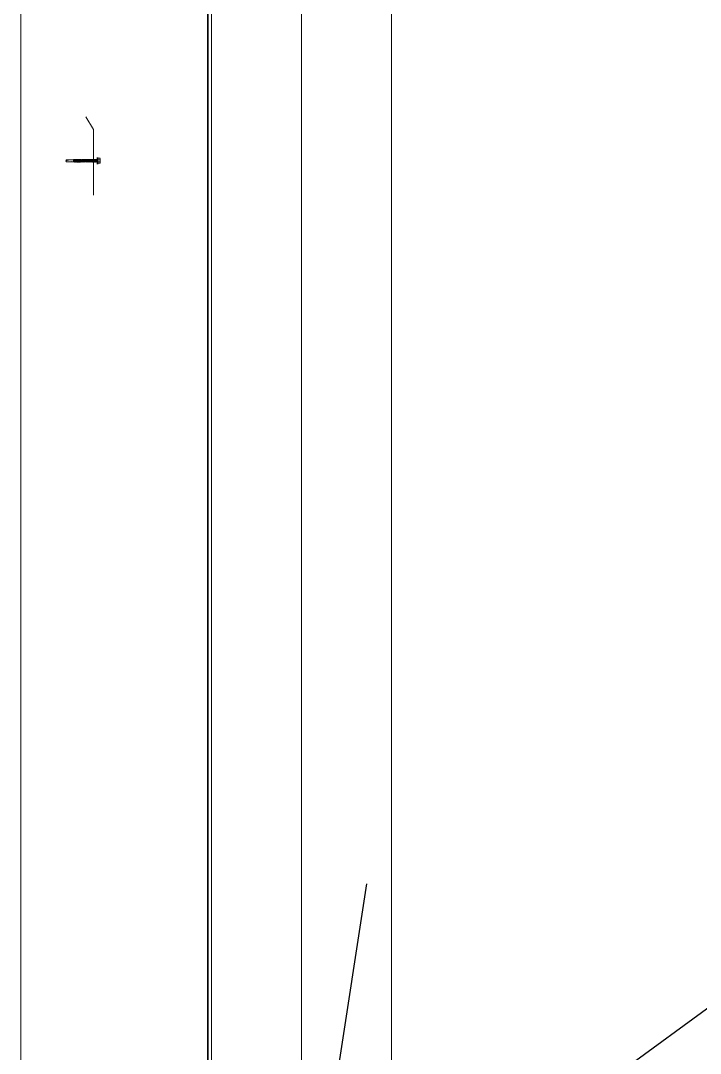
# Model space of a CAD drawing. Header units: metres. Extents: x 1610 to 5629, y 732 to 3974.
# Drawn here: x 1659.3613 to 1659.5641, y 909.2207 to 909.5288 of the extents above; entities that cross this region are included whole.
import ezdxf

# ---------------------------------------------------------------- set-up
doc = ezdxf.new("R2010")
doc.units = ezdxf.units.M
doc.header["$MEASUREMENT"] = 0
doc.layers.get('0').update_dxf_attribs({"lineweight": 0})
doc.styles.get("Standard").update_dxf_attribs({"font": 'verdana.ttf', "height": 0.23})
doc.styles.add('STYLE2', font='romant.shx', dxfattribs={"width": 0.8, "height": 4})
doc.dimstyles.get("Standard").update_dxf_attribs({"dimscale": 0, "dimtxt": 0.18, "dimasz": 0.18, "dimexe": 0.18, "dimexo": 0.0625, "dimgap": 0.09, "dimtad": 1, "dimtoh": 1, "dimzin": 0, "dimdsep": 46, "dimtxsty": 'Standard', "dimblk": 'OBLIQUE', "dimcen": 0.09, "dimse1": 1, "dimse2": 1, "dimadec": 0, "dimazin": 0, "dimtfac": 1, "dimtofl": 0, "dimtmove": 0, "dimatfit": 3, "dimldrblk": 'OBLIQUE', "dimfxl": 0, "dimtolj": 1, "dimtzin": 0, "dimarcsym": 0})

# ---------------------------------------------------------------- blocks, each defined once
blk = doc.blocks.new('_Oblique')
at = {"color": 0, "linetype": 'ByBlock', "lineweight": -2}
blk.add_line((-0.5, -0.5), (0.5, 0.5), dxfattribs=at)

msp = doc.modelspace()

# ---------------------------------------------------------------- linework, layer by layer
at = {"color": 7}
for p, q in [((1659.36129, 907.44439, -23.91687), (1659.36127, 909.83555, -55.54783)), ((1659.47189, 906.51509), (1659.47189, 909.81969)), ((1659.41706, 909.70707, 13.70923), (1659.41706, 907.44439, 0.0017)), ((1659.41726, 907.44439, -22.50555), (1659.41724, 909.70707, -50.78496)), ((1659.41818, 909.70707, 13.70645), (1659.41818, 907.44439, -0.00002)), ((1659.44503, 909.70707, 13.70647), (1659.44503, 907.44439, -0.00001)), ((1659.47189, 909.70707, 13.7065), (1659.47189, 907.44439)), ((1659.38302, 909.49631, 65.70573), (1659.38069, 909.50012)), ((1659.38302, 909.47671), (1659.38302, 909.49631, 65.70573)), ((1659.37475, 909.48701), (1659.37492, 909.48731)), ((1659.37475, 909.48701), (1659.37551, 909.48718)), ((1659.37475, 909.48701), (1659.37492, 909.48671)), ((1659.37482, 909.48712), (1659.37626, 909.48725)), ((1659.37679, 909.48731), (1659.37492, 909.48731)), ((1659.37492, 909.48671), (1659.37637, 909.48684)), ((1659.37679, 909.48671), (1659.37492, 909.48671)), ((1659.37709, 909.48731), (1659.37679, 909.48731)), ((1659.37728, 909.48671), (1659.37679, 909.48671)), ((1659.37698, 909.48671), (1659.37681, 909.48671)), ((1659.3772, 909.48731), (1659.3769, 909.48731)), ((1659.37739, 909.48671), (1659.3769, 909.48671)), ((1659.37709, 909.48731), (1659.37691, 909.48731)), ((1659.37709, 909.48671), (1659.37692, 909.48671)), ((1659.3772, 909.48731), (1659.37702, 909.48731)), ((1659.37703, 909.48698), (1659.37709, 909.48731)), ((1659.37706, 909.48683), (1659.37703, 909.48698)), ((1659.37706, 909.48683), (1659.37717, 909.48745)), ((1659.37706, 909.48683), (1659.37715, 909.48698)), ((1659.37709, 909.48731), (1659.37717, 909.48745)), ((1659.37728, 909.48671), (1659.37711, 909.48671)), ((1659.37714, 909.48698), (1659.3772, 909.48731)), ((1659.37717, 909.48683), (1659.37714, 909.48698)), ((1659.37715, 909.48698), (1659.37721, 909.48731)), ((1659.37721, 909.48731), (1659.37717, 909.48745)), ((1659.37717, 909.48683), (1659.37728, 909.48745)), ((1659.37717, 909.48683), (1659.37726, 909.48698)), ((1659.3772, 909.48731), (1659.37728, 909.48745)), ((1659.37738, 909.48731), (1659.37721, 909.48731)), ((1659.37739, 909.48671), (1659.37721, 909.48671)), ((1659.37726, 909.48698), (1659.37732, 909.48731)), ((1659.37732, 909.48731), (1659.37728, 909.48745)), ((1659.37728, 909.48671), (1659.37738, 909.48731)), ((1659.37731, 909.48657), (1659.37728, 909.48671)), ((1659.37731, 909.48657), (1659.37747, 909.48745)), ((1659.37731, 909.48657), (1659.3774, 909.48671)), ((1659.37749, 909.48731), (1659.37732, 909.48731)), ((1659.37738, 909.48731), (1659.37747, 909.48745)), ((1659.37739, 909.48671), (1659.37749, 909.48731)), ((1659.37742, 909.48657), (1659.37739, 909.48671)), ((1659.3774, 909.48671), (1659.37751, 909.48731)), ((1659.37757, 909.48671), (1659.3774, 909.48671)), ((1659.37742, 909.48657), (1659.37758, 909.48745)), ((1659.37742, 909.48657), (1659.37751, 909.48671)), ((1659.37751, 909.48731), (1659.37747, 909.48745)), ((1659.37749, 909.48731), (1659.37758, 909.48745)), ((1659.37768, 909.48731), (1659.37751, 909.48731)), ((1659.37751, 909.48671), (1659.37761, 909.48731)), ((1659.37768, 909.48671), (1659.37751, 909.48671)), ((1659.37757, 909.48671), (1659.37768, 909.48731)), ((1659.37761, 909.48657), (1659.37757, 909.48671)), ((1659.37761, 909.48731), (1659.37758, 909.48745)), ((1659.37761, 909.48657), (1659.37777, 909.48745)), ((1659.37779, 909.48731), (1659.37761, 909.48731)), ((1659.37761, 909.48657), (1659.3777, 909.48671)), ((1659.37768, 909.48731), (1659.37777, 909.48745)), ((1659.37768, 909.48671), (1659.37779, 909.48731)), ((1659.37772, 909.48657), (1659.37768, 909.48671)), ((1659.3777, 909.48671), (1659.3778, 909.48731)), ((1659.37787, 909.48671), (1659.3777, 909.48671)), ((1659.37772, 909.48657), (1659.37787, 909.48745)), ((1659.37772, 909.48657), (1659.37781, 909.48671)), ((1659.3778, 909.48731), (1659.37777, 909.48745)), ((1659.37779, 909.48731), (1659.37787, 909.48745)), ((1659.37797, 909.48731), (1659.3778, 909.48731)), ((1659.37781, 909.48671), (1659.37791, 909.48731)), ((1659.37798, 909.48671), (1659.37781, 909.48671)), ((1659.37791, 909.48731), (1659.37787, 909.48745)), ((1659.37787, 909.48671), (1659.37797, 909.48731)), ((1659.3779, 909.48657), (1659.37787, 909.48671)), ((1659.3779, 909.48657), (1659.37806, 909.48745)), ((1659.3779, 909.48657), (1659.37799, 909.48671)), ((1659.37808, 909.48731), (1659.37791, 909.48731)), ((1659.37797, 909.48731), (1659.37806, 909.48745)), ((1659.37798, 909.48671), (1659.37808, 909.48731)), ((1659.37801, 909.48657), (1659.37798, 909.48671)), ((1659.37799, 909.48671), (1659.3781, 909.48731)), ((1659.37816, 909.48671), (1659.37799, 909.48671)), ((1659.37801, 909.48657), (1659.37817, 909.48745)), ((1659.37801, 909.48657), (1659.3781, 909.48671)), ((1659.3781, 909.48731), (1659.37806, 909.48745)), ((1659.37808, 909.48731), (1659.37817, 909.48745)), ((1659.37827, 909.48731), (1659.3781, 909.48731)), ((1659.3781, 909.48671), (1659.37821, 909.48731)), ((1659.37827, 909.48671), (1659.3781, 909.48671)), ((1659.37816, 909.48671), (1659.37827, 909.48731)), ((1659.3782, 909.48657), (1659.37816, 909.48671)), ((1659.37821, 909.48731), (1659.37817, 909.48745)), ((1659.3782, 909.48657), (1659.37836, 909.48745)), ((1659.3782, 909.48657), (1659.37829, 909.48671)), ((1659.37838, 909.48731), (1659.37821, 909.48731)), ((1659.37827, 909.48731), (1659.37836, 909.48745)), ((1659.37827, 909.48671), (1659.37838, 909.48731)), ((1659.37831, 909.48657), (1659.37827, 909.48671)), ((1659.37829, 909.48671), (1659.37839, 909.48731)), ((1659.37846, 909.48671), (1659.37829, 909.48671)), ((1659.37831, 909.48657), (1659.37847, 909.48745)), ((1659.37831, 909.48657), (1659.3784, 909.48671)), ((1659.37839, 909.48731), (1659.37836, 909.48745)), ((1659.37838, 909.48731), (1659.37847, 909.48745)), ((1659.37856, 909.48731), (1659.37839, 909.48731)), ((1659.3784, 909.48671), (1659.3785, 909.48731)), ((1659.37857, 909.48671), (1659.3784, 909.48671)), ((1659.37846, 909.48671), (1659.37856, 909.48731)), ((1659.3785, 909.48657), (1659.37846, 909.48671)), ((1659.3785, 909.48731), (1659.37847, 909.48745)), ((1659.3785, 909.48657), (1659.37865, 909.48745)), ((1659.37867, 909.48731), (1659.3785, 909.48731)), ((1659.3785, 909.48657), (1659.37858, 909.48671)), ((1659.37856, 909.48731), (1659.37865, 909.48745)), ((1659.37857, 909.48671), (1659.37867, 909.48731)), ((1659.3786, 909.48657), (1659.37857, 909.48671)), ((1659.37858, 909.48671), (1659.37869, 909.48731)), ((1659.37876, 909.48671), (1659.37858, 909.48671)), ((1659.3786, 909.48657), (1659.37876, 909.48745)), ((1659.3786, 909.48657), (1659.37869, 909.48671)), ((1659.37869, 909.48731), (1659.37865, 909.48745)), ((1659.37867, 909.48731), (1659.37876, 909.48745)), ((1659.37886, 909.48731), (1659.37869, 909.48731)), ((1659.37869, 909.48671), (1659.3788, 909.48731)), ((1659.37886, 909.48671), (1659.37869, 909.48671)), ((1659.3788, 909.48731), (1659.37876, 909.48745)), ((1659.37876, 909.48671), (1659.37886, 909.48731)), ((1659.37879, 909.48657), (1659.37876, 909.48671)), ((1659.37879, 909.48657), (1659.37895, 909.48745)), ((1659.37879, 909.48657), (1659.37888, 909.48671)), ((1659.37897, 909.48731), (1659.3788, 909.48731)), ((1659.37886, 909.48731), (1659.37895, 909.48745)), ((1659.37886, 909.48671), (1659.37897, 909.48731)), ((1659.3789, 909.48657), (1659.37886, 909.48671)), ((1659.37888, 909.48671), (1659.37898, 909.48731)), ((1659.37905, 909.48671), (1659.37888, 909.48671)), ((1659.3789, 909.48657), (1659.37906, 909.48745)), ((1659.3789, 909.48657), (1659.37899, 909.48671)), ((1659.37898, 909.48731), (1659.37895, 909.48745)), ((1659.37897, 909.48731), (1659.37906, 909.48745)), ((1659.37915, 909.48731), (1659.37898, 909.48731)), ((1659.37899, 909.48671), (1659.37909, 909.48731)), ((1659.37916, 909.48671), (1659.37899, 909.48671)), ((1659.37905, 909.48671), (1659.37915, 909.48731)), ((1659.37909, 909.48657), (1659.37905, 909.48671)), ((1659.37909, 909.48731), (1659.37906, 909.48745)), ((1659.37909, 909.48657), (1659.37924, 909.48745)), ((1659.37926, 909.48731), (1659.37909, 909.48731)), ((1659.37909, 909.48657), (1659.37917, 909.48671)), ((1659.37915, 909.48731), (1659.37924, 909.48745)), ((1659.37916, 909.48671), (1659.37926, 909.48731)), ((1659.37919, 909.48657), (1659.37916, 909.48671)), ((1659.37917, 909.48671), (1659.37928, 909.48731)), ((1659.37919, 909.48657), (1659.37935, 909.48745)), ((1659.37919, 909.48657), (1659.37928, 909.48671)), ((1659.37928, 909.48731), (1659.37924, 909.48745)), ((1659.37926, 909.48731), (1659.37935, 909.48745)), ((1659.37928, 909.48671), (1659.37939, 909.48731)), ((1659.37939, 909.48731), (1659.37935, 909.48745)), ((1659.37965, 909.48731), (1659.37935, 909.48731)), ((1659.37984, 909.48671), (1659.37935, 909.48671)), ((1659.37954, 909.48671), (1659.37937, 909.48671)), ((1659.37965, 909.48731), (1659.37948, 909.48731)), ((1659.37959, 909.48698), (1659.37965, 909.48731)), ((1659.37962, 909.48683), (1659.37959, 909.48698)), ((1659.37962, 909.48683), (1659.37974, 909.48745)), ((1659.37962, 909.48683), (1659.37971, 909.48698)), ((1659.37965, 909.48731), (1659.37974, 909.48745)), ((1659.37984, 909.48671), (1659.37967, 909.48671)), ((1659.37971, 909.48698), (1659.37977, 909.48731)), ((1659.37977, 909.48731), (1659.37974, 909.48745)), ((1659.37994, 909.48731), (1659.37977, 909.48731)), ((1659.37984, 909.48671), (1659.37994, 909.48731)), ((1659.37987, 909.48657), (1659.37984, 909.48671)), ((1659.37987, 909.48657), (1659.38003, 909.48745)), ((1659.37987, 909.48657), (1659.37996, 909.48671)), ((1659.37994, 909.48731), (1659.38003, 909.48745)), ((1659.37996, 909.48671), (1659.38007, 909.48731)), ((1659.38013, 909.48671), (1659.37996, 909.48671)), ((1659.38007, 909.48731), (1659.38003, 909.48745)), ((1659.38024, 909.48731), (1659.38007, 909.48731)), ((1659.38013, 909.48671), (1659.38024, 909.48731)), ((1659.38017, 909.48657), (1659.38013, 909.48671)), ((1659.38017, 909.48657), (1659.38033, 909.48745)), ((1659.38017, 909.48657), (1659.38026, 909.48671)), ((1659.38024, 909.48731), (1659.38033, 909.48745)), ((1659.38026, 909.48671), (1659.38036, 909.48731)), ((1659.38043, 909.48671), (1659.38026, 909.48671)), ((1659.38036, 909.48731), (1659.38033, 909.48745)), ((1659.38053, 909.48731), (1659.38036, 909.48731)), ((1659.38043, 909.48671), (1659.38053, 909.48731)), ((1659.38047, 909.48657), (1659.38043, 909.48671)), ((1659.38047, 909.48657), (1659.38062, 909.48745)), ((1659.38047, 909.48657), (1659.38055, 909.48671)), ((1659.38053, 909.48731), (1659.38062, 909.48745)), ((1659.38055, 909.48671), (1659.38066, 909.48731)), ((1659.38073, 909.48671), (1659.38055, 909.48671)), ((1659.38066, 909.48731), (1659.38062, 909.48745)), ((1659.38083, 909.48731), (1659.38066, 909.48731)), ((1659.38073, 909.48671), (1659.38083, 909.48731)), ((1659.38076, 909.48657), (1659.38073, 909.48671)), ((1659.38076, 909.48657), (1659.38092, 909.48745)), ((1659.38076, 909.48657), (1659.38085, 909.48671)), ((1659.38083, 909.48731), (1659.38092, 909.48745)), ((1659.38085, 909.48671), (1659.38095, 909.48731)), ((1659.38102, 909.48671), (1659.38085, 909.48671)), ((1659.38095, 909.48731), (1659.38092, 909.48745)), ((1659.38113, 909.48731), (1659.38095, 909.48731)), ((1659.38102, 909.48671), (1659.38113, 909.48731)), ((1659.38106, 909.48657), (1659.38102, 909.48671)), ((1659.38106, 909.48657), (1659.38121, 909.48745)), ((1659.38106, 909.48657), (1659.38114, 909.48671)), ((1659.38113, 909.48731), (1659.38121, 909.48745)), ((1659.38114, 909.48671), (1659.38125, 909.48731)), ((1659.38132, 909.48671), (1659.38114, 909.48671)), ((1659.38125, 909.48731), (1659.38121, 909.48745)), ((1659.38142, 909.48731), (1659.38125, 909.48731)), ((1659.38132, 909.48671), (1659.38142, 909.48731)), ((1659.38135, 909.48657), (1659.38132, 909.48671)), ((1659.38135, 909.48657), (1659.38151, 909.48745)), ((1659.38135, 909.48657), (1659.38144, 909.48671)), ((1659.38142, 909.48731), (1659.38151, 909.48745)), ((1659.38144, 909.48671), (1659.38154, 909.48731)), ((1659.38161, 909.48671), (1659.38144, 909.48671)), ((1659.38177, 909.48731), (1659.38148, 909.48731)), ((1659.38196, 909.48671), (1659.38148, 909.48671)), ((1659.38167, 909.48671), (1659.3815, 909.48671)), ((1659.38154, 909.48731), (1659.38151, 909.48745)), ((1659.38172, 909.48731), (1659.38154, 909.48731)), ((1659.38177, 909.48731), (1659.3816, 909.48731)), ((1659.38161, 909.48671), (1659.38172, 909.48731)), ((1659.38165, 909.48657), (1659.38161, 909.48671)), ((1659.38165, 909.48657), (1659.3818, 909.48745)), ((1659.38165, 909.48657), (1659.38173, 909.48671)), ((1659.38171, 909.48698), (1659.38177, 909.48731)), ((1659.38175, 909.48683), (1659.38171, 909.48698)), ((1659.38172, 909.48731), (1659.3818, 909.48745)), ((1659.38173, 909.48671), (1659.38184, 909.48731)), ((1659.38175, 909.48683), (1659.38186, 909.48745)), ((1659.38175, 909.48683), (1659.38184, 909.48698)), ((1659.38177, 909.48731), (1659.38186, 909.48745)), ((1659.38196, 909.48671), (1659.38179, 909.48671)), ((1659.38184, 909.48731), (1659.3818, 909.48745)), ((1659.38184, 909.48698), (1659.3819, 909.48731)), ((1659.3819, 909.48731), (1659.38186, 909.48745)), ((1659.38207, 909.48731), (1659.3819, 909.48731)), ((1659.38196, 909.48671), (1659.38207, 909.48731)), ((1659.382, 909.48657), (1659.38196, 909.48671)), ((1659.382, 909.48657), (1659.38216, 909.48745)), ((1659.382, 909.48657), (1659.38209, 909.48671)), ((1659.38207, 909.48731), (1659.38216, 909.48745)), ((1659.38209, 909.48671), (1659.38219, 909.48731)), ((1659.38226, 909.48671), (1659.38209, 909.48671)), ((1659.38219, 909.48731), (1659.38216, 909.48745)), ((1659.38236, 909.48731), (1659.38219, 909.48731)), ((1659.38226, 909.48671), (1659.38236, 909.48731)), ((1659.3823, 909.48657), (1659.38226, 909.48671)), ((1659.3823, 909.48657), (1659.38245, 909.48745)), ((1659.3823, 909.48657), (1659.38238, 909.48671)), ((1659.38236, 909.48731), (1659.38245, 909.48745)), ((1659.38238, 909.48671), (1659.38249, 909.48731)), ((1659.38256, 909.48671), (1659.38238, 909.48671)), ((1659.38249, 909.48731), (1659.38245, 909.48745)), ((1659.38266, 909.48731), (1659.38249, 909.48731)), ((1659.38256, 909.48671), (1659.38266, 909.48731)), ((1659.38259, 909.48657), (1659.38256, 909.48671)), ((1659.38259, 909.48657), (1659.38275, 909.48745)), ((1659.38259, 909.48657), (1659.38268, 909.48671)), ((1659.38266, 909.48731), (1659.38275, 909.48745)), ((1659.38268, 909.48671), (1659.38278, 909.48731)), ((1659.38285, 909.48671), (1659.38268, 909.48671)), ((1659.38278, 909.48731), (1659.38275, 909.48745)), ((1659.38295, 909.48731), (1659.38278, 909.48731)), ((1659.38285, 909.48671), (1659.38295, 909.48731)), ((1659.38289, 909.48657), (1659.38285, 909.48671)), ((1659.38289, 909.48657), (1659.38304, 909.48745)), ((1659.38289, 909.48657), (1659.38297, 909.48671)), ((1659.38295, 909.48731), (1659.38304, 909.48745)), ((1659.38297, 909.48671), (1659.38308, 909.48731)), ((1659.38315, 909.48671), (1659.38297, 909.48671)), ((1659.38308, 909.48731), (1659.38304, 909.48745)), ((1659.38325, 909.48731), (1659.38308, 909.48731)), ((1659.38315, 909.48671), (1659.38325, 909.48731)), ((1659.38318, 909.48657), (1659.38315, 909.48671)), ((1659.38318, 909.48657), (1659.38334, 909.48745)), ((1659.38318, 909.48657), (1659.38327, 909.48671)), ((1659.38325, 909.48731), (1659.38334, 909.48745)), ((1659.38327, 909.48671), (1659.38337, 909.48731)), ((1659.38344, 909.48671), (1659.38327, 909.48671)), ((1659.38337, 909.48731), (1659.38334, 909.48745)), ((1659.38355, 909.48731), (1659.38337, 909.48731)), ((1659.38344, 909.48671), (1659.38355, 909.48731)), ((1659.38348, 909.48657), (1659.38344, 909.48671)), ((1659.38348, 909.48657), (1659.38363, 909.48745)), ((1659.38348, 909.48657), (1659.38356, 909.48671)), ((1659.38355, 909.48731), (1659.38363, 909.48745)), ((1659.38356, 909.48671), (1659.38367, 909.48731)), ((1659.38374, 909.48671), (1659.38356, 909.48671)), ((1659.38414, 909.48671), (1659.38357, 909.48671)), ((1659.38367, 909.48731), (1659.38363, 909.48745)), ((1659.38384, 909.48731), (1659.38367, 909.48731)), ((1659.38414, 909.48731), (1659.38368, 909.48731)), ((1659.38374, 909.48671), (1659.38384, 909.48731)), ((1659.38377, 909.48657), (1659.38374, 909.48671)), ((1659.38377, 909.48657), (1659.38393, 909.48745)), ((1659.38377, 909.48657), (1659.38386, 909.48671)), ((1659.38384, 909.48731), (1659.38393, 909.48745)), ((1659.38386, 909.48671), (1659.38396, 909.48731)), ((1659.38396, 909.48731), (1659.38393, 909.48745)), ((1659.38414, 909.48605), (1659.38414, 909.48797)), ((1659.38422, 909.48804), (1659.38421, 909.48804)), ((1659.38429, 909.48605), (1659.38429, 909.48797)), ((1659.38493, 909.48731), (1659.38429, 909.48731)), ((1659.38493, 909.48672), (1659.38429, 909.48672)), ((1659.38495, 909.48775), (1659.38433, 909.48775)), ((1659.38495, 909.48627), (1659.38433, 909.48627)), ((1659.38503, 909.48752), (1659.38503, 909.48768)), ((1659.38503, 909.4865), (1659.38503, 909.48752)), ((1659.38503, 909.48665), (1659.38503, 909.48737)), ((1659.38503, 909.48634), (1659.38503, 909.4865)), ((1659.38422, 909.48598), (1659.38421, 909.48598))]:
    msp.add_line(p, q, dxfattribs=at)

# ---------------------------------------------------------------- leaders
at = {"color": 7, "ltscale": 0.25}
msp.add_leader([(1659.44503, 909.14548, 10.30454), (1660.38252, 909.83203, 10.30454), (1661.16148, 909.83203, 10.30454)], dimstyle='Standard', override={"dimscale": 1, "dimtxt": 0.24, "dimgap": 0, "dimtad": 0, "dimtxsty": 'STYLE2'}, dxfattribs=at)

doc.saveas('drawing.dxf')
